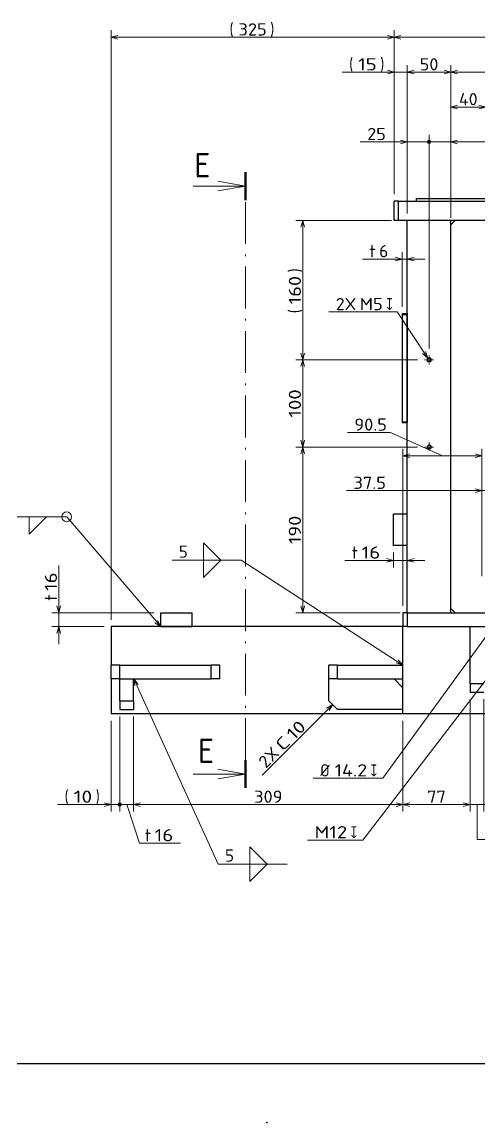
# Model space of a CAD drawing. Extents: x 0 to 1254, y -12 to 833.
# Drawn here: x 649.8 to 781.2, y 7.9 to 323.6 of the extents above; entities that cross this region are included whole.
import ezdxf
from ezdxf.enums import TextEntityAlignment as Align

# ---------------------------------------------------------------- set-up
doc = ezdxf.new("R2010")
doc.units = 0
doc.linetypes.add('DASHDOT', pattern=[18.5, 12, -3, 0.5, -3])
doc.layers.get('0').update_dxf_attribs({"lineweight": 13})
doc.styles.add('GDT', font='gdt.shx')
doc.styles.get("Standard").update_dxf_attribs({"font": 'isocp.shx'})
doc.dimstyles.get("Standard").update_dxf_attribs({"dimtxt": 2.5, "dimasz": 2.5, "dimexe": 1.25, "dimexo": 0.625, "dimtad": 1, "dimcen": 2.5, "dimadec": 0, "dimazin": 0, "dimtfac": 1, "dimtmove": 0, "dimatfit": 0, "dimfxl": 1, "dimarcsym": 0})

# ---------------------------------------------------------------- blocks, each defined once
blk = doc.blocks.new('*D305')
at = {"color": 7, "lineweight": 13}
for p, q in [((790.004472, 157.270933), (753.275643, 106.763125)), ((753.275643, 106.763125), (733.312768, 106.763125))]:
    blk.add_line(p, q, dxfattribs=at)
blk.add_lwpolyline([(789.286946, 155.404078), (790.004472, 157.270933), (788.449647, 156.012953)], dxfattribs=at)
blk.add_text('%%c', height=3.5, dxfattribs=at).set_placement((735.312768, 107.263125))
at = {"color": 7, "lineweight": 13, "width": 0.836938}
blk.add_text('14.2', height=3.5, dxfattribs=at).set_placement((739.46032, 107.263125), (748.80613, 107.263125), align=Align.FIT)
at = {"color": 7, "lineweight": 13, "style": 'GDT', "width": 0.52601}
blk.add_text('x', height=3.5, dxfattribs=at).set_placement((749.80613, 107.263125), (751.647164, 107.263125), align=Align.FIT)
blk = doc.blocks.new('*D306')
at = {"color": 214, "lineweight": 13}
for p, q in [((800.13433, 157.51718), (747.496682, 89.029263)), ((747.496682, 89.029263), (731.691689, 89.029263))]:
    blk.add_line(p, q, dxfattribs=at)
blk.add_lwpolyline([(799.36752, 155.670019), (800.13433, 157.51718), (798.546674, 156.300894)], dxfattribs=at)
at = {"color": 214, "lineweight": 13, "width": 0.921947}
blk.add_text('M12', height=3.5, dxfattribs=at).set_placement((733.691689, 89.529263), (743.064813, 89.529263), align=Align.FIT)
at = {"color": 214, "lineweight": 13, "style": 'GDT', "width": 0.52601}
blk.add_text('x', height=3.5, dxfattribs=at).set_placement((744.064813, 89.529263), (745.905847, 89.529263), align=Align.FIT)
blk = doc.blocks.new('*D313')
at = {"color": 7, "lineweight": 13}
for p, q in [((758.798402, 241.956496), (758.798402, 257.612791)), ((747.433404, 255.612791), (765.298402, 255.612791))]:
    blk.add_line(p, q, dxfattribs=at)
for points in [[(756.866548, 255.095152), (758.798402, 255.612791), (756.866548, 256.13043)], [(762.230256, 256.13043), (760.298402, 255.612791), (762.230256, 255.095152)]]:
    blk.add_lwpolyline(points, dxfattribs=at)
for s, width, p, p2 in [('t', 1.09249, (749.433404, 256.112791), (751.25422, 256.112791)), ('6', 0.913976, (752.254212, 256.112791), (754.843812, 256.112791))]:
    blk.add_text(s, height=3.5, dxfattribs=dict(at, width=width)).set_placement(p, p2, align=Align.FIT)
blk = doc.blocks.new('*D314')
at = {"color": 7, "lineweight": 13}
for p, q in [((756.298402, 171.456496), (756.298402, 167.206496)), ((742.365869, 169.206496), (765.298402, 169.206496))]:
    blk.add_line(p, q, dxfattribs=at)
for points in [[(754.366548, 168.688856), (756.298402, 169.206496), (754.366548, 169.724135)], [(762.230256, 169.724135), (760.298402, 169.206496), (762.230256, 168.688856)]]:
    blk.add_lwpolyline(points, dxfattribs=at)
for s, width, p, p2 in [('t', 1.09249, (744.365861, 169.706496), (746.186677, 169.706496)), ('16', 0.868247, (747.186677, 169.706496), (752.540864, 169.706496))]:
    blk.add_text(s, height=3.5, dxfattribs=dict(at, width=width)).set_placement(p, p2, align=Align.FIT)
blk = doc.blocks.new('*D317')
at = {"color": 214, "lineweight": 13}
for p, q in [((757.397546, 240.451178), (737.79181, 240.451178)), ((766.202035, 227.226744), (757.397546, 240.451178))]:
    blk.add_line(p, q, dxfattribs=at)
blk.add_lwpolyline([(764.700555, 228.547934), (766.202035, 227.226744), (765.56231, 229.121672)], dxfattribs=at)
blk.add_arc((766.548402, 226.706496), 0.625, 123.65466, 307.001154, dxfattribs=at)
for s, width, p, p2 in [('2X', 0.953546, (739.79181, 240.951178), (745.672013, 240.951178)), ('M5', 0.967101, (746.672021, 240.951178), (753.280541, 240.951178))]:
    blk.add_text(s, height=3.5, dxfattribs=dict(at, width=width)).set_placement(p, p2, align=Align.FIT)
at = {"color": 214, "lineweight": 13, "style": 'GDT', "width": 0.52601}
blk.add_text('x', height=3.5, dxfattribs=at).set_placement((754.280541, 240.951178), (756.121575, 240.951178), align=Align.FIT)
blk = doc.blocks.new('*D318')
at = {"color": 7, "lineweight": 13}
for p, q in [((660.298402, 145.206496), (660.298402, 167.781447)), ((687.548402, 154.206496), (658.298402, 154.206496)), ((673.298402, 150.206496), (658.298402, 150.206496))]:
    blk.add_line(p, q, dxfattribs=at)
for points in [[(659.780763, 156.138346), (660.298402, 154.206496), (660.816041, 156.138346)], [(660.816041, 148.274643), (660.298402, 150.206496), (659.780763, 148.274643)]]:
    blk.add_lwpolyline(points, dxfattribs=at)
for s, width, p, p2 in [('16', 0.868247, (659.798402, 160.42726), (659.798402, 165.781447)), ('t', 1.092485, (659.798402, 157.606447), (659.798402, 159.427256))]:
    blk.add_text(s, height=3.5, rotation=90, dxfattribs=dict(at, width=width)).set_placement(p, p2, align=Align.FIT)
blk = doc.blocks.new('*D325')
at = {"color": 7, "lineweight": 13}
for p, q in [((755.454469, 205.897566), (743.108659, 205.897566)), ((770.360902, 199.206496), (755.454469, 205.897566)), ((759.048402, 156.206496), (759.048402, 201.206496)), ((759.048402, 199.206496), (781.673402, 199.206496)), ((781.673402, 164.706496), (781.673402, 201.206496))]:
    blk.add_line(p, q, dxfattribs=at)
for points in [[(760.980256, 199.724135), (759.048402, 199.206496), (760.980256, 198.688856)], [(779.741551, 198.688856), (781.673402, 199.206496), (779.741551, 199.724135)]]:
    blk.add_lwpolyline(points, dxfattribs=at)
at = {"color": 7, "lineweight": 13, "width": 0.836938}
blk.add_text('90.5', height=3.5, dxfattribs=at).set_placement((745.108659, 206.397566), (754.454469, 206.397566), align=Align.FIT)
blk = doc.blocks.new('*D330')
at = {"color": 7, "lineweight": 13}
for p, q in [((781.673402, 164.706496), (781.673402, 191.206496)), ((791.048402, 163.231497), (791.048402, 191.206496)), ((742.8453, 189.206496), (796.048402, 189.206496))]:
    blk.add_line(p, q, dxfattribs=at)
for points in [[(779.741551, 188.688856), (781.673402, 189.206496), (779.741551, 189.724135)], [(792.980252, 189.724135), (791.048402, 189.206496), (792.980252, 188.688856)]]:
    blk.add_lwpolyline(points, dxfattribs=at)
at = {"color": 7, "lineweight": 13, "width": 0.836938}
blk.add_text('37.5', height=3.5, dxfattribs=at).set_placement((744.8453, 189.706496), (754.19111, 189.706496), align=Align.FIT)
blk = doc.blocks.new('*D336')
at = {"color": 7, "lineweight": 13}
for p, q in [((778.298402, 129.456496), (778.298402, 97.206496)), ((759.048402, 123.206496), (759.048402, 97.206496)), ((759.048402, 99.206496), (778.298402, 99.206496))]:
    blk.add_line(p, q, dxfattribs=at)
for points in [[(760.980256, 99.724133), (759.048402, 99.206496), (760.980256, 98.688858)], [(776.366551, 98.688858), (778.298402, 99.206496), (776.366551, 99.724133)]]:
    blk.add_lwpolyline(points, dxfattribs=at)
at = {"color": 7, "lineweight": 13, "width": 0.868247}
blk.add_text('77', height=3.5, dxfattribs=at).set_placement((765.996308, 99.706496), (771.350495, 99.706496), align=Align.FIT)
blk = doc.blocks.new('*D337')
at = {"color": 7, "lineweight": 13}
for p, q in [((778.298402, 129.456496), (778.298402, 97.206496)), ((782.298402, 129.456496), (782.298402, 97.206496)), ((773.298402, 99.206496), (787.298402, 99.206496)), ((780.298402, 99.206496), (780.298402, 89.206496)), ((780.298402, 89.206496), (792.68543, 89.206496))]:
    blk.add_line(p, q, dxfattribs=at)
for points in [[(776.366551, 98.688858), (778.298402, 99.206496), (776.366551, 99.724133)], [(784.230252, 99.724133), (782.298402, 99.206496), (784.230252, 98.688858)]]:
    blk.add_lwpolyline(points, dxfattribs=at)
for s, width, p, p2 in [('t', 1.092485, (782.51043, 89.706496), (784.331239, 89.706496)), ('16', 0.868247, (785.331239, 89.706496), (790.685426, 89.706496))]:
    blk.add_text(s, height=3.5, dxfattribs=dict(at, width=width)).set_placement(p, p2, align=Align.FIT)
blk = doc.blocks.new('*D351')
at = {"color": 7, "lineweight": 13}
for p, q in [((772.798402, 268.706496), (772.798402, 301.206496)), ((782.798402, 246.206496), (782.798402, 301.206496)), ((772.798402, 299.206496), (782.798402, 299.206496))]:
    blk.add_line(p, q, dxfattribs=at)
for points in [[(774.730252, 299.724135), (772.798402, 299.206496), (774.730252, 298.688856)], [(780.866551, 298.688856), (782.798402, 299.206496), (780.866551, 299.724135)]]:
    blk.add_lwpolyline(points, dxfattribs=at)
at = {"color": 7, "lineweight": 13, "width": 0.868247}
blk.add_text('40', height=3.5, dxfattribs=at).set_placement((775.121308, 299.706496), (780.475495, 299.706496), align=Align.FIT)
blk = doc.blocks.new('*D354')
at = {"color": 7, "lineweight": 13}
for p, q in [((756.548402, 274.206496), (756.548402, 311.206496)), ((760.298402, 268.706496), (760.298402, 311.206496)), ((741.616174, 309.206496), (765.298402, 309.206496))]:
    blk.add_line(p, q, dxfattribs=at)
for points in [[(754.616548, 308.688856), (756.548402, 309.206496), (754.616548, 309.724135)], [(762.230256, 309.724135), (760.298402, 309.206496), (762.230256, 308.688856)]]:
    blk.add_lwpolyline(points, dxfattribs=at)
for s, p in [('(', (743.616174, 309.706496)), (')', (752.548402, 309.706496))]:
    blk.add_text(s, height=3.5, dxfattribs=at).set_placement(p)
at = {"color": 7, "lineweight": 13, "width": 0.868247}
blk.add_text('15', height=3.5, dxfattribs=at).set_placement((746.194215, 309.706496), (751.548402, 309.706496), align=Align.FIT)
blk = doc.blocks.new('*D355')
at = {"color": 7, "lineweight": 13}
for p, q in [((760.298402, 268.706496), (760.298402, 311.206496)), ((772.798402, 268.706496), (772.798402, 311.206496)), ((760.298402, 309.206496), (772.798402, 309.206496))]:
    blk.add_line(p, q, dxfattribs=at)
for points in [[(762.230256, 309.724135), (760.298402, 309.206496), (762.230256, 308.688856)], [(770.866551, 308.688856), (772.798402, 309.206496), (770.866551, 309.724135)]]:
    blk.add_lwpolyline(points, dxfattribs=at)
at = {"color": 7, "lineweight": 13, "width": 0.868247}
blk.add_text('50', height=3.5, dxfattribs=at).set_placement((763.871308, 309.706496), (769.225495, 309.706496), align=Align.FIT)
blk = doc.blocks.new('*D356')
at = {"color": 7, "lineweight": 13}
for p, q in [((772.798402, 268.706496), (772.798402, 311.206496)), ((887.798402, 268.706496), (887.798402, 311.206496)), ((772.798402, 309.206496), (887.798402, 309.206496))]:
    blk.add_line(p, q, dxfattribs=at)
for points in [[(774.730252, 309.724135), (772.798402, 309.206496), (774.730252, 308.688856)], [(885.866551, 308.688856), (887.798402, 309.206496), (885.866551, 309.724135)]]:
    blk.add_lwpolyline(points, dxfattribs=at)
at = {"color": 7, "lineweight": 13, "width": 0.854609}
blk.add_text('460', height=3.5, dxfattribs=at).set_placement((826.239009, 309.706496), (834.357795, 309.706496), align=Align.FIT)
blk = doc.blocks.new('*D359')
at = {"color": 7, "lineweight": 13}
for p, q in [((756.548402, 274.206496), (756.548402, 321.206496)), ((756.548402, 319.206496), (904.048402, 319.206496)), ((904.048402, 274.206496), (904.048402, 321.206496))]:
    blk.add_line(p, q, dxfattribs=at)
for points in [[(758.480256, 319.724135), (756.548402, 319.206496), (758.480256, 318.688856)], [(902.116548, 318.688856), (904.048402, 319.206496), (902.116548, 319.724135)]]:
    blk.add_lwpolyline(points, dxfattribs=at)
at = {"color": 7, "lineweight": 13, "width": 0.854609}
blk.add_text('590', height=3.5, dxfattribs=at).set_placement((826.239009, 319.706496), (834.357795, 319.706496), align=Align.FIT)
blk = doc.blocks.new('*D360')
at = {"color": 7, "lineweight": 13}
for p, q in [((675.298402, 152.206496), (675.298402, 321.206496)), ((675.298402, 319.206496), (756.548402, 319.206496)), ((756.548402, 274.206496), (756.548402, 321.206496))]:
    blk.add_line(p, q, dxfattribs=at)
for points in [[(677.230256, 319.724135), (675.298402, 319.206496), (677.230256, 318.688856)], [(754.616548, 318.688856), (756.548402, 319.206496), (754.616548, 319.724135)]]:
    blk.add_lwpolyline(points, dxfattribs=at)
for s, p in [('(', (709.285974, 319.706496)), (')', (720.982797, 319.706496))]:
    blk.add_text(s, height=3.5, dxfattribs=at).set_placement(p)
at = {"color": 7, "lineweight": 13, "width": 0.854609}
blk.add_text('325', height=3.5, dxfattribs=at).set_placement((711.864007, 319.706496), (719.982797, 319.706496), align=Align.FIT)
blk = doc.blocks.new('*D372')
at = {"color": 7, "lineweight": 13}
for p, q in [((760.298402, 268.706496), (760.298402, 291.206496)), ((766.548402, 229.993994), (766.548402, 291.206496)), ((746.796243, 289.206496), (766.048402, 289.206496))]:
    blk.add_line(p, q, dxfattribs=at)
blk.add_lwpolyline([(758.366548, 288.688856), (760.298402, 289.206496), (758.366548, 289.724135)], dxfattribs=at)
at = {"color": 7, "lineweight": 13, "const_width": 0.5}
for points in [[(766.798402, 289.206496, 1), (766.298402, 289.206496)], [(766.298402, 289.206496, 1), (766.798402, 289.206496)]]:
    blk.add_lwpolyline(points, format="xyb", dxfattribs=at)
at = {"color": 7, "lineweight": 13}
blk.add_circle((766.548402, 289.206496), 0.5, dxfattribs=at)
at = {"color": 7, "lineweight": 13, "width": 0.868247}
blk.add_text('25', height=3.5, dxfattribs=at).set_placement((748.79625, 289.706496), (754.150437, 289.706496), align=Align.FIT)
blk = doc.blocks.new('*D373')
at = {"color": 7, "lineweight": 13}
for p, q in [((766.548402, 229.993994), (766.548402, 291.206496)), ((772.798402, 267.456496), (772.798402, 291.206496)), ((767.048402, 289.206496), (797.553533, 289.206496))]:
    blk.add_line(p, q, dxfattribs=at)
at = {"color": 7, "lineweight": 13, "const_width": 0.5}
for points in [[(766.798402, 289.206496, 1), (766.298402, 289.206496)], [(766.298402, 289.206496, 1), (766.798402, 289.206496)]]:
    blk.add_lwpolyline(points, format="xyb", dxfattribs=at)
at = {"color": 7, "lineweight": 13}
blk.add_lwpolyline([(774.730252, 289.724135), (772.798402, 289.206496), (774.730252, 288.688856)], dxfattribs=at)
blk.add_circle((766.548402, 289.206496), 0.5, dxfattribs=at)
for s, p in [('(', (785.043271, 289.706496)), (')', (793.975499, 289.706496))]:
    blk.add_text(s, height=3.5, dxfattribs=at).set_placement(p)
at = {"color": 7, "lineweight": 13, "width": 0.868247}
blk.add_text('25', height=3.5, dxfattribs=at).set_placement((787.621308, 289.706496), (792.975495, 289.706496), align=Align.FIT)
blk = doc.blocks.new('*D376')
at = {"color": 7, "lineweight": 13}
for p, q in [((755.798402, 266.706496), (728.298402, 266.706496)), ((730.298402, 226.706496), (730.298402, 266.706496)), ((763.260903, 226.706496), (728.298402, 226.706496))]:
    blk.add_line(p, q, dxfattribs=at)
for points in [[(730.816041, 264.774641), (730.298402, 266.706496), (729.780763, 264.774641)], [(729.780763, 228.63835), (730.298402, 226.706496), (730.816041, 228.63835)]]:
    blk.add_lwpolyline(points, dxfattribs=at)
for s, p in [(')', (729.798402, 251.765883)), ('(', (729.798402, 240.069067))]:
    blk.add_text(s, height=3.5, rotation=90.000003, dxfattribs=at).set_placement(p)
at = {"color": 7, "lineweight": 13, "width": 0.854609}
blk.add_text('160', height=3.5, rotation=90, dxfattribs=at).set_placement((729.798402, 242.647101), (729.798402, 250.765883), align=Align.FIT)
blk = doc.blocks.new('*D377')
at = {"color": 7, "lineweight": 13}
for p, q in [((763.260903, 226.706496), (728.298402, 226.706496)), ((730.298402, 201.706496), (730.298402, 226.706496)), ((763.260903, 201.706496), (728.298402, 201.706496))]:
    blk.add_line(p, q, dxfattribs=at)
for points in [[(730.816041, 224.774641), (730.298402, 226.706496), (729.780763, 224.774641)], [(729.780763, 203.63835), (730.298402, 201.706496), (730.816041, 203.63835)]]:
    blk.add_lwpolyline(points, dxfattribs=at)
at = {"color": 7, "lineweight": 13, "width": 0.854609}
blk.add_text('100', height=3.5, rotation=90, dxfattribs=at).set_placement((729.798402, 210.147101), (729.798402, 218.26589), align=Align.FIT)
blk = doc.blocks.new('*D378')
at = {"color": 7, "lineweight": 13}
for p, q in [((763.260903, 201.706496), (728.298402, 201.706496)), ((730.298402, 154.206496), (730.298402, 201.706496)), ((758.298402, 154.206496), (728.298402, 154.206496))]:
    blk.add_line(p, q, dxfattribs=at)
for points in [[(730.816041, 199.774641), (730.298402, 201.706496), (729.780763, 199.774641)], [(729.780763, 156.138346), (730.298402, 154.206496), (730.816041, 156.138346)]]:
    blk.add_lwpolyline(points, dxfattribs=at)
at = {"color": 7, "lineweight": 13, "width": 0.854609}
blk.add_text('190', height=3.5, rotation=90, dxfattribs=at).set_placement((729.798402, 173.897101), (729.798402, 182.01589), align=Align.FIT)
blk = doc.blocks.new('*D379')
at = {"color": 7, "lineweight": 13}
for p, q in [((677.798402, 124.456496), (677.798402, 97.206496)), ((681.798402, 124.456496), (681.798402, 97.206496)), ((678.298402, 99.206496), (686.798402, 99.206496)), ((679.798402, 99.206496), (683.429872, 88.173605)), ((683.429872, 88.173605), (695.19214, 88.173605))]:
    blk.add_line(p, q, dxfattribs=at)
at = {"color": 7, "lineweight": 13, "const_width": 0.5}
for points in [[(678.048402, 99.206496, 1), (677.548402, 99.206496)], [(677.548402, 99.206496, 1), (678.048402, 99.206496)]]:
    blk.add_lwpolyline(points, format="xyb", dxfattribs=at)
at = {"color": 7, "lineweight": 13}
blk.add_lwpolyline([(683.730256, 99.724133), (681.798402, 99.206496), (683.730256, 98.688858)], dxfattribs=at)
blk.add_circle((677.798402, 99.206496), 0.5, dxfattribs=at)
for s, width, p, p2 in [('t', 1.09248, (685.017152, 88.673605), (686.837953, 88.673605)), ('16', 0.868247, (687.837953, 88.673605), (693.19214, 88.673605))]:
    blk.add_text(s, height=3.5, dxfattribs=dict(at, width=width)).set_placement(p, p2, align=Align.FIT)
blk = doc.blocks.new('*D380')
at = {"color": 7, "lineweight": 13}
for p, q in [((675.298402, 123.206496), (675.298402, 97.206496)), ((677.798402, 124.456496), (677.798402, 97.206496)), ((659.977815, 99.206496), (677.298402, 99.206496)), ((678.298402, 99.206496), (682.798402, 99.206496))]:
    blk.add_line(p, q, dxfattribs=at)
blk.add_lwpolyline([(673.366548, 98.688858), (675.298402, 99.206496), (673.366548, 99.724133)], dxfattribs=at)
at = {"color": 7, "lineweight": 13, "const_width": 0.5}
for points in [[(678.048402, 99.206496, 1), (677.548402, 99.206496)], [(677.548402, 99.206496, 1), (678.048402, 99.206496)]]:
    blk.add_lwpolyline(points, format="xyb", dxfattribs=at)
at = {"color": 7, "lineweight": 13}
blk.add_circle((677.798402, 99.206496), 0.5, dxfattribs=at)
for s, p in [('(', (661.977815, 99.706496)), (')', (670.910035, 99.706496))]:
    blk.add_text(s, height=3.5, dxfattribs=at).set_placement(p)
at = {"color": 7, "lineweight": 13, "width": 0.868247}
blk.add_text('10', height=3.5, dxfattribs=at).set_placement((664.555848, 99.706496), (669.910035, 99.706496), align=Align.FIT)
blk = doc.blocks.new('*D381')
at = {"color": 7, "lineweight": 13}
for p, q in [((681.798402, 124.456496), (681.798402, 97.206496)), ((759.048402, 123.206496), (759.048402, 97.206496)), ((681.798402, 99.206496), (759.048402, 99.206496))]:
    blk.add_line(p, q, dxfattribs=at)
for points in [[(683.730256, 99.724133), (681.798402, 99.206496), (683.730256, 98.688858)], [(757.116548, 98.688858), (759.048402, 99.206496), (757.116548, 99.724133)]]:
    blk.add_lwpolyline(points, dxfattribs=at)
at = {"color": 7, "lineweight": 13, "width": 0.86987}
blk.add_text('309', height=3.5, dxfattribs=at).set_placement((716.364007, 99.706496), (724.482797, 99.706496), align=Align.FIT)

msp = doc.modelspace()

# ---------------------------------------------------------------- linework, layer by layer
at = {"color": 7, "lineweight": 100}
for p, q in [((713.8496, 280.5321), (713.8496, 272.5321)), ((713.8496, 103.9599), (713.8496, 111.9599))]:
    msp.add_line(p, q, dxfattribs=at)
at = {"color": 7, "lineweight": 13}
for p, q in [((713.8496, 276.5321), (698.8496, 276.5321)), ((642.7984, 181.7065), (662.5916, 181.7065)), ((689.5484, 150.2065), (662.5916, 181.7065)), ((692.819, 169.2271), (712.6122, 169.2271)), ((759.0484, 139.1869), (712.6122, 169.2271)), ((745.2984, 139.2065), (743.0484, 139.2065)), ((745.2984, 139.2065), (750.2984, 139.2065)), ((750.2984, 139.2065), (745.2984, 139.2065)), ((752.5484, 139.2065), (750.2984, 139.2065)), ((681.8048, 135.2065), (706.0878, 82.1014)), ((738.8913, 127.8636), (718.6727, 107.645)), ((713.8496, 107.9599), (698.8496, 107.9599)), ((706.0878, 82.1014), (725.881, 82.1014))]:
    msp.add_line(p, q, dxfattribs=at)
at = {"color": 7, "linetype": 'DASHDOT', "lineweight": 13}
msp.add_line((713.8496, 111.9599), (713.8496, 272.5321), dxfattribs=at)
at = {"color": 7, "lineweight": 25}
for p, q in [((756.5484, 266.7065), (756.5484, 272.2065)), ((757.7984, 272.2065), (756.5484, 272.2065)), ((757.7984, 266.7065), (757.7984, 272.2065)), ((757.7984, 272.2065), (902.7984, 272.2065)), ((762.7984, 272.9565), (897.7984, 272.9565)), ((762.7984, 272.9565), (762.7984, 272.2065)), ((757.7984, 266.7065), (756.5484, 266.7065)), ((902.7984, 266.7065), (757.7984, 266.7065)), ((760.2984, 154.2065), (760.2984, 266.7065)), ((772.7984, 154.2065), (772.7984, 266.7065)), ((772.7984, 265.4565), (774.0484, 266.7065)), ((772.7984, 155.4565), (772.7984, 265.4565)), ((758.7984, 239.9565), (760.2984, 239.9565)), ((758.7984, 239.9565), (758.7984, 239.7065)), ((760.2984, 239.9565), (760.2984, 239.7065)), ((758.7984, 239.7065), (760.2984, 239.7065)), ((758.7984, 239.7065), (758.7984, 208.9565)), ((760.2984, 239.7065), (760.2984, 208.9565)), ((758.7984, 208.9565), (760.2984, 208.9565)), ((758.7984, 208.9565), (758.7984, 208.7065)), ((758.7984, 208.7065), (760.2984, 208.7065)), ((760.2984, 208.9565), (760.2984, 208.7065)), ((756.2984, 173.4565), (756.2984, 182.4565)), ((760.2984, 182.4565), (756.2984, 182.4565)), ((760.2984, 173.4565), (756.2984, 173.4565)), ((774.0484, 154.2065), (772.7984, 155.4565)), ((689.5484, 154.2065), (698.5484, 154.2065)), ((689.5484, 150.2065), (689.5484, 154.2065)), ((698.5484, 150.2065), (698.5484, 154.2065)), ((759.0484, 154.2065), (759.0484, 150.2065)), ((760.2984, 154.2065), (759.0484, 154.2065)), ((760.2984, 154.2065), (760.2984, 150.2065)), ((760.2984, 154.2065), (795.2984, 154.2065)), ((759.0484, 150.2065), (675.2984, 150.2065)), ((675.2984, 150.2065), (675.2984, 139.2065)), ((689.5484, 150.2065), (675.2984, 150.2065)), ((689.5484, 150.2065), (698.5484, 150.2065)), ((759.0484, 150.2065), (698.5484, 150.2065)), ((760.2984, 150.2065), (759.0484, 150.2065)), ((759.0484, 125.2065), (759.0484, 150.2065)), ((759.0484, 125.2065), (759.0484, 150.2065)), ((760.2984, 150.2065), (795.2984, 150.2065)), ((778.2984, 133.9565), (778.2984, 150.2065)), ((675.2984, 135.2065), (675.2984, 139.2065)), ((677.7984, 139.2065), (675.2984, 139.2065)), ((677.7984, 135.2065), (677.7984, 139.2065)), ((677.7984, 139.2065), (704.0484, 139.2065)), ((704.0484, 135.2065), (704.0484, 139.2065)), ((706.5484, 139.2065), (704.0484, 139.2065)), ((706.5484, 135.2065), (706.5484, 139.2065)), ((737.7984, 135.2065), (737.7984, 139.2065)), ((740.2984, 139.2065), (737.7984, 139.2065)), ((740.2984, 139.2065), (759.0484, 139.2065)), ((740.2984, 135.2065), (740.2984, 139.2065)), ((675.2984, 135.2065), (675.2984, 125.2065)), ((677.7984, 135.2065), (675.2984, 135.2065)), ((677.7984, 128.9565), (677.7984, 135.2065)), ((677.7984, 135.2065), (681.7984, 135.2065)), ((677.7984, 135.2065), (704.0484, 135.2065)), ((681.7984, 128.9565), (681.7984, 135.2065)), ((706.5484, 135.2065), (704.0484, 135.2065)), ((740.2984, 135.2065), (737.7984, 135.2065)), ((737.7984, 128.9565), (737.7984, 135.2065)), ((740.2984, 135.2065), (759.0484, 135.2065)), ((756.5484, 135.2065), (759.0484, 132.7065)), ((778.2984, 133.9565), (782.2984, 133.9565)), ((778.2984, 133.9565), (778.2984, 131.4565)), ((778.2984, 131.4565), (782.2984, 131.4565)), ((677.7984, 128.9565), (681.7984, 128.9565)), ((677.7984, 128.9565), (677.7984, 126.4565)), ((677.7984, 126.4565), (681.7984, 126.4565)), ((681.7984, 128.9565), (681.7984, 126.4565)), ((737.7984, 128.9565), (740.2984, 126.4565)), ((759.0484, 126.4565), (740.2984, 126.4565)), ((759.0484, 125.2065), (675.2984, 125.2065)), ((907.7984, 125.2065), (759.0484, 125.2065)), ((40, 25), (1164, 25))]:
    msp.add_line(p, q, dxfattribs=at)
at = {"color": 7, "linetype": 'DASHDOT', "lineweight": 13, "ltscale": 0.064375}
for p, q in [((766.5484, 227.994), (766.5484, 225.419)), ((767.8359, 226.7065), (765.2609, 226.7065)), ((766.5484, 202.994), (766.5484, 200.419)), ((767.8359, 201.7065), (765.2609, 201.7065))]:
    msp.add_line(p, q, dxfattribs=at)
at = {"color": 7, "lineweight": 13}
for points in [[(705.9711, 275.1429), (713.8496, 276.5321), (705.9711, 277.9213)], [(687.899, 151.3377), (689.5484, 150.2065), (688.6856, 152.0108)], [(757.1452, 139.8016), (759.0484, 139.1869), (757.7075, 140.6708)], [(683.0789, 133.6649), (681.8048, 135.2065), (682.1374, 133.2343)], [(737.8913, 126.1315), (738.8913, 127.8636), (737.1593, 126.8636)], [(705.9711, 106.5707), (713.8496, 107.9599), (705.9711, 109.349)]]:
    msp.add_lwpolyline(points, dxfattribs=at)
for points in [[(651.8189, 181.7065), (656.7909, 181.7065), (651.8189, 176.7345)], [(701.8395, 169.2271), (706.8115, 169.2271), (701.8395, 174.1991)], [(701.8395, 169.2271), (706.8115, 169.2271), (701.8395, 164.2551)], [(715.1083, 82.1014), (720.0803, 82.1014), (715.1083, 87.0734)], [(715.1083, 82.1014), (720.0803, 82.1014), (715.1083, 77.1293)]]:
    msp.add_lwpolyline(points, close=True, dxfattribs=at)
at = {"color": 7, "lineweight": 25}
for centre in [(766.5484, 226.7065), (766.5484, 201.7065)]:
    msp.add_circle(centre, 0.5375, dxfattribs=at)
at = {"color": 7, "lineweight": 13}
for centre, radius in [((662.5916, 181.7065), 1.4), ((720, 8), 0.1)]:
    msp.add_circle(centre, radius, dxfattribs=at)
for centre in [(766.5484, 226.7065), (766.5484, 201.7065)]:
    msp.add_arc(centre, 0.625, 169.999993, 100.000014, dxfattribs=at)

# ---------------------------------------------------------------- texts
for s, height, width, p, p2 in [('E', 7, 0.81086, (699.209, 279.0206), (703.8039, 279.0206)), ('5', 3.5, 0.913976, (694.744, 169.9554), (697.3336, 169.9554)), ('E', 7, 0.81086, (700.2652, 111.1159), (704.8601, 111.1159)), ('5', 3.5, 0.913974, (708.0128, 82.8297), (710.6024, 82.8297))]:
    msp.add_text(s, height=height, dxfattribs=dict(at, width=width)).set_placement(p, p2, align=Align.FIT)
for s, rotation, width, p, p2 in [('10', 45.000032, 0.868247, (727.7375, 117.4168), (731.5235, 121.2028)), ('C', 44.999947, 1.146436, (724.5984, 114.2778), (727.0304, 116.7097)), ('2X', 45.00002, 0.953546, (719.7334, 109.4127), (723.8913, 113.5707))]:
    msp.add_text(s, height=3.5, rotation=rotation, dxfattribs=dict(at, width=width)).set_placement(p, p2, align=Align.FIT)

# ---------------------------------------------------------------- dimensions: what is measured, and where the dimension line sits
at = {"lineweight": 0}
for base, p1, p2, text, picture, middle in [((756.5484, 319.2065), (675.2984, 150.2065), (756.5484, 272.2065), '(<>)', '*D360', (715.9234, 319.2065)), ((760.2984, 255.6128), (758.7984, 239.9565), (760.2984, 258.1128), 't<>', '*D313', (752.1386, 255.6128)), ((760.2984, 169.2065), (756.2984, 173.4565), (760.2984, 166.7065), 't<>', '*D314', (748.4534, 169.2065)), ((677.7984, 99.2065), (675.2984, 125.2065), (677.7984, 126.4565), '(<>)', '*D380', (667.2329, 99.2065))]:
    dim = msp.add_linear_dim(base=base, p1=p1, p2=p2, text=text, dimstyle='STANDARD', override={"dimlfac": 4}, dxfattribs=at)
    dim.commit()
    dim.dimension.update_dxf_attribs({"geometry": picture, "text_midpoint": middle, "dimtype": 160})
for base, p1, p2, angle, picture, middle, dimtype in [((756.5484, 319.2065), (904.0484, 272.2065), (756.5484, 272.2065), 180, '*D359', (830.2984, 319.2065), 161), ((760.2984, 309.2065), (772.7984, 266.7065), (760.2984, 266.7065), 180, '*D355', (766.5484, 309.2065), 161), ((772.7984, 309.2065), (887.7984, 266.7065), (772.7984, 266.7065), 180, '*D356', (830.2984, 309.2065), 161), ((772.7984, 299.2065), (782.7984, 244.2065), (772.7984, 266.7065), 180, '*D351', (777.7984, 299.2065), 160), ((760.2984, 289.2065), (766.5484, 227.994), (760.2984, 266.7065), 180, '*D372', (751.4733, 289.2065), 160), ((730.2984, 226.7065), (765.2609, 201.7065), (765.2609, 226.7065), 90, '*D377', (730.2984, 214.2065), 161), ((759.0484, 199.2065), (781.6734, 162.7065), (759.0484, 154.2065), 180, '*D325', (749.7816, 199.2065), 160), ((730.2984, 154.2065), (765.2609, 201.7065), (760.2984, 154.2065), 270, '*D378', (730.2984, 177.9565), 160), ((781.6734, 189.2065), (791.0484, 161.2315), (781.6734, 162.7065), 180, '*D330', (749.5182, 189.2065), 160), ((759.0484, 99.2065), (778.2984, 131.4565), (759.0484, 125.2065), 180, '*D336', (768.6734, 99.2065), 160), ((681.7984, 99.2065), (759.0484, 125.2065), (681.7984, 126.4565), 180, '*D381', (720.4234, 99.2065), 160)]:
    dim = msp.add_linear_dim(base=base, p1=p1, p2=p2, angle=angle, dimstyle='STANDARD', override={"dimlfac": 4}, dxfattribs=at)
    dim.commit()
    dim.dimension.update_dxf_attribs({"geometry": picture, "text_midpoint": middle, "dimtype": dimtype})
for base, p1, p2, angle, text, picture, middle, dimtype in [((756.5484, 309.2065), (760.2984, 266.7065), (756.5484, 272.2065), 180, '(<>)', '*D354', (748.8713, 309.2065), 160), ((766.5484, 289.2065), (772.7984, 265.4565), (766.5484, 227.994), 180, '(<>)', '*D373', (790.2984, 289.2065), 160), ((730.2984, 226.7065), (757.7984, 266.7065), (765.2609, 226.7065), 270, '(<>)', '*D376', (730.2984, 246.7065), 160), ((660.2984, 154.2065), (675.2984, 150.2065), (689.5484, 154.2065), 90, 't<>', '*D318', (660.2984, 161.6939), 160), ((778.2984, 99.2065), (782.2984, 131.4565), (778.2984, 131.4565), 180, 't<>', '*D337', (786.5979, 99.2065), 161), ((677.7984, 99.2065), (681.7984, 126.4565), (677.7984, 126.4565), 180, 't<>', '*D379', (689.1046, 99.2065), 161)]:
    dim = msp.add_linear_dim(base=base, p1=p1, p2=p2, angle=angle, text=text, dimstyle='STANDARD', override={"dimlfac": 4}, dxfattribs=at)
    dim.commit()
    dim.dimension.update_dxf_attribs({"geometry": picture, "text_midpoint": middle, "dimtype": dimtype})
for p1, p2, text, picture, middle in [((766.8948, 226.1863), (766.202, 227.2267), '2XM5↧', '*D317', (753.4601, 246.3652)), ((801.9625, 159.8958), (800.1343, 157.5172), 'M12<>↧', '*D306', (745.7252, 86.7244)), ((792.0923, 160.1421), (790.0045, 157.2709), '<>↧', '*D305', (750.9576, 103.5755))]:
    dim = msp.add_diameter_dim_2p(p1=p1, p2=p2, text=text, dimstyle='STANDARD', override={"dimlfac": 4}, dxfattribs=at)
    dim.commit()
    dim.dimension.update_dxf_attribs({"geometry": picture, "text_midpoint": middle, "dimtype": 163})

doc.saveas('drawing.dxf')
